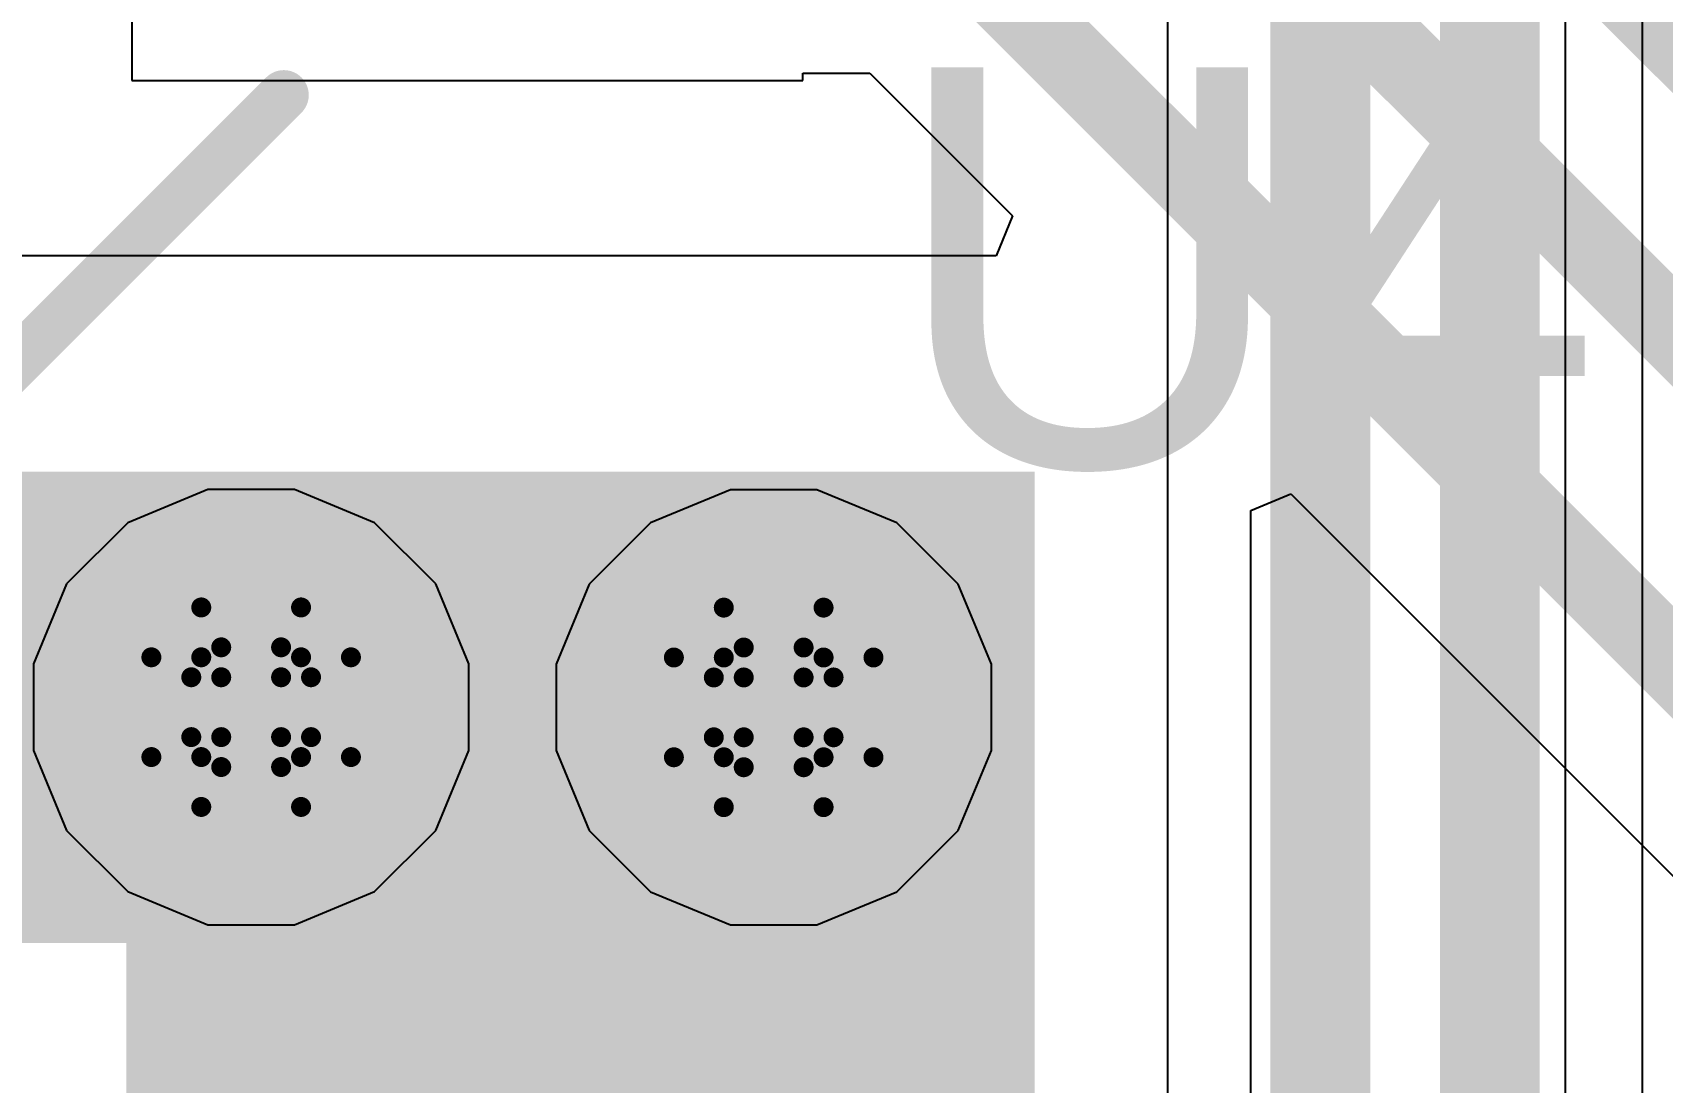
# Model space of a CAD drawing. Header units: inches. Extents: x -4 to 5258, y -4 to 5281.
# Drawn here: x 24.385 to 28.533, y 36.251 to 38.923 of the extents above; entities that cross this region are included whole.
import ezdxf

# ---------------------------------------------------------------- set-up
doc = ezdxf.new("R2010")
doc.units = ezdxf.units.IN
for name, color, linetype in [('Bottom Layer', 5, 'Continuous'), ('Bottom Solder', 6, 'Continuous'), ('Drill Drawing', 1, 'Continuous'), ('Layer 1', 16, 'Continuous'), ('Layer 2', 76, 'Continuous'), ('Top Layer', 1, 'Continuous'), ('Top Overlay', 2, 'Continuous'), ('Top Solder', 216, 'Continuous'), ('Via Holes', 16, 'Continuous')]:
    doc.layers.add(name, color=color, linetype=linetype)
doc.styles.add('Arial', font='', dxfattribs={"height": 0.2})
doc.styles.get('Arial').set_extended_font_data('Arial')

# ---------------------------------------------------------------- blocks, each defined once
blk = doc.blocks.new('64_LQFP__10_10__29')
at = {"layer": 'Top Overlay'}
blk.add_lwpolyline([(4.1148, -5.3594, 0.127, 0.127, 0), (5.2832, -4.191, 0.127, 0.127, 0)], format="xyseb", dxfattribs=at)
blk.add_lwpolyline([(5.2515, -4.191, 0.0635, 0.0635, 1), (5.315, -4.191, 0.0635, 0.0635, 1)], format="xyseb", close=True, dxfattribs=at)

msp = doc.modelspace()

# ---------------------------------------------------------------- hatches: boundary and pattern name
at = {"layer": 'Bottom Layer'}
h = msp.add_hatch(color=5, dxfattribs=at)
edge = h.paths.add_edge_path()
edge.add_arc((24.9411, 37.2059), 0.3, 0, 360)
h = msp.add_hatch(color=5, dxfattribs=at)
edge = h.paths.add_edge_path()
edge.add_arc((26.2711, 37.2054), 0.3, 0, 360)
at = {"layer": 'Bottom Solder'}
h = msp.add_hatch(color=6, dxfattribs=at)
edge = h.paths.add_edge_path()
edge.add_arc((24.9411, 37.2059), 0.4016, 0, 360)
h = msp.add_hatch(color=6, dxfattribs=at)
edge = h.paths.add_edge_path()
edge.add_arc((26.2711, 37.2054), 0.4016, 0, 360)
at = {"layer": 'Layer 1'}
h = msp.add_hatch(color=16, dxfattribs=at)
edge = h.paths.add_edge_path()
edge.add_arc((24.9411, 37.2059), 0.3, 0, 360)
h = msp.add_hatch(color=16, dxfattribs=at)
edge = h.paths.add_edge_path()
edge.add_arc((26.2711, 37.2054), 0.3, 0, 360)
at = {"layer": 'Layer 2'}
h = msp.add_hatch(color=76, dxfattribs=at)
edge = h.paths.add_edge_path()
edge.add_arc((24.9411, 37.2059), 0.3, 0, 360)
h = msp.add_hatch(color=76, dxfattribs=at)
edge = h.paths.add_edge_path()
edge.add_arc((26.2711, 37.2054), 0.3, 0, 360)
at = {"layer": 'Top Layer'}
for points in [[(23.491, 36.6054), (25.7631, 36.6054), (25.7631, 37.8054), (23.491, 37.8054)], [(24.6236, 35.5767), (26.9357, 35.5767), (26.9357, 37.8054), (24.6236, 37.8054)]]:
    msp.add_hatch(color=1, dxfattribs=at).paths.add_polyline_path(points)
h = msp.add_hatch(color=1, dxfattribs=at)
edge = h.paths.add_edge_path()
edge.add_arc((24.9411, 37.2059), 0.3, 0, 360)
h = msp.add_hatch(color=1, dxfattribs=at)
edge = h.paths.add_edge_path()
edge.add_arc((26.2711, 37.2054), 0.3, 0, 360)
at = {"layer": 'Top Solder'}
h = msp.add_hatch(color=216, dxfattribs=at)
edge = h.paths.add_edge_path()
edge.add_arc((24.9411, 37.2059), 0.4016, 0, 360)
h = msp.add_hatch(color=216, dxfattribs=at)
edge = h.paths.add_edge_path()
edge.add_arc((26.2711, 37.2054), 0.4016, 0, 360)
at = {"layer": 'Via Holes'}
h = msp.add_hatch(color=7, dxfattribs=at)
edge = h.paths.add_edge_path()
edge.add_arc((24.9411, 37.2059), 0.15, 0, 360)
h = msp.add_hatch(color=7, dxfattribs=at)
edge = h.paths.add_edge_path()
edge.add_arc((26.2711, 37.2054), 0.15, 0, 360)

# ---------------------------------------------------------------- linework, layer by layer
at = {"layer": 'Bottom Layer'}
for p, q in [((27.2739, 46.8393), (27.2739, 25.0071)), ((28.4827, 24.6673), (28.4827, 46.4996)), ((24.8309, 37.7599), (24.6273, 37.6755)), ((25.0513, 37.7599), (24.8309, 37.7599)), ((25.2549, 37.6755), (25.0513, 37.7599)), ((26.1609, 37.7594), (25.9573, 37.6751)), ((26.3813, 37.7594), (26.1609, 37.7594)), ((26.5849, 37.6751), (26.3813, 37.7594)), ((24.6273, 37.6755), (24.4715, 37.5197)), ((25.4108, 37.5197), (25.2549, 37.6755)), ((25.9573, 37.6751), (25.8014, 37.5192)), ((26.7408, 37.5192), (26.5849, 37.6751)), ((24.4715, 37.5197), (24.3871, 37.3161)), ((25.4951, 37.3161), (25.4108, 37.5197)), ((25.8014, 37.5192), (25.7171, 37.3156)), ((26.8251, 37.3156), (26.7408, 37.5192)), ((24.3871, 37.3161), (24.3871, 37.0957)), ((25.4951, 37.0957), (25.4951, 37.3161)), ((25.7171, 37.3156), (25.7171, 37.0952)), ((26.8251, 37.0952), (26.8251, 37.3156)), ((24.3871, 37.0957), (24.4715, 36.8921)), ((25.4108, 36.8921), (25.4951, 37.0957)), ((25.7171, 37.0952), (25.8014, 36.8916)), ((26.7408, 36.8916), (26.8251, 37.0952)), ((24.4715, 36.8921), (24.6273, 36.7362)), ((25.2549, 36.7362), (25.4108, 36.8921)), ((25.8014, 36.8916), (25.9573, 36.7358)), ((26.5849, 36.7358), (26.7408, 36.8916)), ((24.6273, 36.7362), (24.8309, 36.6519)), ((25.0513, 36.6519), (25.2549, 36.7362)), ((25.9573, 36.7358), (26.1609, 36.6514)), ((26.3813, 36.6514), (26.5849, 36.7358)), ((24.8309, 36.6519), (25.0513, 36.6519)), ((26.1609, 36.6514), (26.3813, 36.6514))]:
    msp.add_line(p, q, dxfattribs=at)
for points in [[(27.6624, 24.8462, 0.254, 0.254, 0), (27.6624, 46.8393, 0.254, 0.254, 0)], [(28.0942, 24.6673, 0.254, 0.254, 0), (28.0942, 46.6605, 0.254, 0.254, 0)]]:
    msp.add_lwpolyline(points, format="xyseb", dxfattribs=at)
at = {"layer": 'Drill Drawing'}
for points in [[(24.8141, 37.3329, 0.0508, 0.0508, 0), (24.8141, 37.4599, 0.0508, 0.0508, 0)], [(24.8141, 37.4599, 0.0508, 0.0508, 0), (25.0681, 37.4599, 0.0508, 0.0508, 0)], [(25.0681, 37.3329, 0.0508, 0.0508, 0), (25.0681, 37.4599, 0.0508, 0.0508, 0)], [(26.1441, 37.3324, 0.0508, 0.0508, 0), (26.1441, 37.4594, 0.0508, 0.0508, 0)], [(26.1441, 37.4594, 0.0508, 0.0508, 0), (26.3981, 37.4594, 0.0508, 0.0508, 0)], [(26.3981, 37.3324, 0.0508, 0.0508, 0), (26.3981, 37.4594, 0.0508, 0.0508, 0)], [(24.8649, 37.2821, 0.0508, 0.0508, 0), (24.8649, 37.3583, 0.0508, 0.0508, 0)], [(24.8649, 37.3583, 0.0508, 0.0508, 0), (25.0173, 37.3583, 0.0508, 0.0508, 0)], [(25.0173, 37.2821, 0.0508, 0.0508, 0), (25.0173, 37.3583, 0.0508, 0.0508, 0)], [(26.1949, 37.2816, 0.0508, 0.0508, 0), (26.1949, 37.3578, 0.0508, 0.0508, 0)], [(26.1949, 37.3578, 0.0508, 0.0508, 0), (26.3473, 37.3578, 0.0508, 0.0508, 0)], [(26.3473, 37.2816, 0.0508, 0.0508, 0), (26.3473, 37.3578, 0.0508, 0.0508, 0)], [(24.6871, 37.0789, 0.0508, 0.0508, 0), (24.6871, 37.3329, 0.0508, 0.0508, 0)], [(24.6871, 37.3329, 0.0508, 0.0508, 0), (24.8141, 37.3329, 0.0508, 0.0508, 0)], [(25.0681, 37.3329, 0.0508, 0.0508, 0), (25.1951, 37.3329, 0.0508, 0.0508, 0)], [(25.1951, 37.0789, 0.0508, 0.0508, 0), (25.1951, 37.3329, 0.0508, 0.0508, 0)], [(26.0171, 37.0784, 0.0508, 0.0508, 0), (26.0171, 37.3324, 0.0508, 0.0508, 0)], [(26.0171, 37.3324, 0.0508, 0.0508, 0), (26.1441, 37.3324, 0.0508, 0.0508, 0)], [(26.3981, 37.3324, 0.0508, 0.0508, 0), (26.5251, 37.3324, 0.0508, 0.0508, 0)], [(26.5251, 37.0784, 0.0508, 0.0508, 0), (26.5251, 37.3324, 0.0508, 0.0508, 0)], [(24.7887, 37.1297, 0.0508, 0.0508, 0), (24.7887, 37.2821, 0.0508, 0.0508, 0)], [(24.7887, 37.2821, 0.0508, 0.0508, 0), (24.8649, 37.2821, 0.0508, 0.0508, 0)], [(25.0173, 37.2821, 0.0508, 0.0508, 0), (25.0935, 37.2821, 0.0508, 0.0508, 0)], [(25.0935, 37.1297, 0.0508, 0.0508, 0), (25.0935, 37.2821, 0.0508, 0.0508, 0)], [(26.1187, 37.1292, 0.0508, 0.0508, 0), (26.1187, 37.2816, 0.0508, 0.0508, 0)], [(26.1187, 37.2816, 0.0508, 0.0508, 0), (26.1949, 37.2816, 0.0508, 0.0508, 0)], [(26.3473, 37.2816, 0.0508, 0.0508, 0), (26.4235, 37.2816, 0.0508, 0.0508, 0)], [(26.4235, 37.1292, 0.0508, 0.0508, 0), (26.4235, 37.2816, 0.0508, 0.0508, 0)], [(24.7887, 37.1297, 0.0508, 0.0508, 0), (24.8649, 37.1297, 0.0508, 0.0508, 0)], [(24.8649, 37.0535, 0.0508, 0.0508, 0), (24.8649, 37.1297, 0.0508, 0.0508, 0)], [(25.0173, 37.1297, 0.0508, 0.0508, 0), (25.0935, 37.1297, 0.0508, 0.0508, 0)], [(25.0173, 37.0535, 0.0508, 0.0508, 0), (25.0173, 37.1297, 0.0508, 0.0508, 0)], [(26.1187, 37.1292, 0.0508, 0.0508, 0), (26.1949, 37.1292, 0.0508, 0.0508, 0)], [(26.1949, 37.053, 0.0508, 0.0508, 0), (26.1949, 37.1292, 0.0508, 0.0508, 0)], [(26.3473, 37.1292, 0.0508, 0.0508, 0), (26.4235, 37.1292, 0.0508, 0.0508, 0)], [(26.3473, 37.053, 0.0508, 0.0508, 0), (26.3473, 37.1292, 0.0508, 0.0508, 0)], [(24.6871, 37.0789, 0.0508, 0.0508, 0), (24.8141, 37.0789, 0.0508, 0.0508, 0)], [(24.8141, 36.9519, 0.0508, 0.0508, 0), (24.8141, 37.0789, 0.0508, 0.0508, 0)], [(25.0681, 37.0789, 0.0508, 0.0508, 0), (25.1951, 37.0789, 0.0508, 0.0508, 0)], [(25.0681, 36.9519, 0.0508, 0.0508, 0), (25.0681, 37.0789, 0.0508, 0.0508, 0)], [(26.0171, 37.0784, 0.0508, 0.0508, 0), (26.1441, 37.0784, 0.0508, 0.0508, 0)], [(26.1441, 36.9514, 0.0508, 0.0508, 0), (26.1441, 37.0784, 0.0508, 0.0508, 0)], [(26.3981, 37.0784, 0.0508, 0.0508, 0), (26.5251, 37.0784, 0.0508, 0.0508, 0)], [(26.3981, 36.9514, 0.0508, 0.0508, 0), (26.3981, 37.0784, 0.0508, 0.0508, 0)], [(24.8649, 37.0535, 0.0508, 0.0508, 0), (25.0173, 37.0535, 0.0508, 0.0508, 0)], [(26.1949, 37.053, 0.0508, 0.0508, 0), (26.3473, 37.053, 0.0508, 0.0508, 0)], [(24.8141, 36.9519, 0.0508, 0.0508, 0), (25.0681, 36.9519, 0.0508, 0.0508, 0)], [(26.1441, 36.9514, 0.0508, 0.0508, 0), (26.3981, 36.9514, 0.0508, 0.0508, 0)]]:
    msp.add_lwpolyline(points, format="xyseb", dxfattribs=at)
for points in [[(24.8014, 37.4599, 0.0254, 0.0254, 1), (24.8268, 37.4599, 0.0254, 0.0254, 1)], [(24.8014, 37.4599, 0.0254, 0.0254, 1), (24.8268, 37.4599, 0.0254, 0.0254, 1)], [(25.0554, 37.4599, 0.0254, 0.0254, 1), (25.0808, 37.4599, 0.0254, 0.0254, 1)], [(25.0554, 37.4599, 0.0254, 0.0254, 1), (25.0808, 37.4599, 0.0254, 0.0254, 1)], [(26.1314, 37.4594, 0.0254, 0.0254, 1), (26.1568, 37.4594, 0.0254, 0.0254, 1)], [(26.1314, 37.4594, 0.0254, 0.0254, 1), (26.1568, 37.4594, 0.0254, 0.0254, 1)], [(26.3854, 37.4594, 0.0254, 0.0254, 1), (26.4108, 37.4594, 0.0254, 0.0254, 1)], [(26.3854, 37.4594, 0.0254, 0.0254, 1), (26.4108, 37.4594, 0.0254, 0.0254, 1)], [(24.8522, 37.3583, 0.0254, 0.0254, 1), (24.8776, 37.3583, 0.0254, 0.0254, 1)], [(24.8522, 37.3583, 0.0254, 0.0254, 1), (24.8776, 37.3583, 0.0254, 0.0254, 1)], [(25.0046, 37.3583, 0.0254, 0.0254, 1), (25.03, 37.3583, 0.0254, 0.0254, 1)], [(25.0046, 37.3583, 0.0254, 0.0254, 1), (25.03, 37.3583, 0.0254, 0.0254, 1)], [(26.1822, 37.3578, 0.0254, 0.0254, 1), (26.2076, 37.3578, 0.0254, 0.0254, 1)], [(26.1822, 37.3578, 0.0254, 0.0254, 1), (26.2076, 37.3578, 0.0254, 0.0254, 1)], [(26.3346, 37.3578, 0.0254, 0.0254, 1), (26.36, 37.3578, 0.0254, 0.0254, 1)], [(26.3346, 37.3578, 0.0254, 0.0254, 1), (26.36, 37.3578, 0.0254, 0.0254, 1)], [(24.6744, 37.3329, 0.0254, 0.0254, 1), (24.6998, 37.3329, 0.0254, 0.0254, 1)], [(24.6744, 37.3329, 0.0254, 0.0254, 1), (24.6998, 37.3329, 0.0254, 0.0254, 1)], [(24.8014, 37.3329, 0.0254, 0.0254, 1), (24.8268, 37.3329, 0.0254, 0.0254, 1)], [(24.8014, 37.3329, 0.0254, 0.0254, 1), (24.8268, 37.3329, 0.0254, 0.0254, 1)], [(25.0554, 37.3329, 0.0254, 0.0254, 1), (25.0808, 37.3329, 0.0254, 0.0254, 1)], [(25.0554, 37.3329, 0.0254, 0.0254, 1), (25.0808, 37.3329, 0.0254, 0.0254, 1)], [(25.1824, 37.3329, 0.0254, 0.0254, 1), (25.2078, 37.3329, 0.0254, 0.0254, 1)], [(25.1824, 37.3329, 0.0254, 0.0254, 1), (25.2078, 37.3329, 0.0254, 0.0254, 1)], [(26.0044, 37.3324, 0.0254, 0.0254, 1), (26.0298, 37.3324, 0.0254, 0.0254, 1)], [(26.0044, 37.3324, 0.0254, 0.0254, 1), (26.0298, 37.3324, 0.0254, 0.0254, 1)], [(26.1314, 37.3324, 0.0254, 0.0254, 1), (26.1568, 37.3324, 0.0254, 0.0254, 1)], [(26.1314, 37.3324, 0.0254, 0.0254, 1), (26.1568, 37.3324, 0.0254, 0.0254, 1)], [(26.3854, 37.3324, 0.0254, 0.0254, 1), (26.4108, 37.3324, 0.0254, 0.0254, 1)], [(26.3854, 37.3324, 0.0254, 0.0254, 1), (26.4108, 37.3324, 0.0254, 0.0254, 1)], [(26.5124, 37.3324, 0.0254, 0.0254, 1), (26.5378, 37.3324, 0.0254, 0.0254, 1)], [(26.5124, 37.3324, 0.0254, 0.0254, 1), (26.5378, 37.3324, 0.0254, 0.0254, 1)], [(24.776, 37.2821, 0.0254, 0.0254, 1), (24.8014, 37.2821, 0.0254, 0.0254, 1)], [(24.776, 37.2821, 0.0254, 0.0254, 1), (24.8014, 37.2821, 0.0254, 0.0254, 1)], [(24.8522, 37.2821, 0.0254, 0.0254, 1), (24.8776, 37.2821, 0.0254, 0.0254, 1)], [(24.8522, 37.2821, 0.0254, 0.0254, 1), (24.8776, 37.2821, 0.0254, 0.0254, 1)], [(25.0046, 37.2821, 0.0254, 0.0254, 1), (25.03, 37.2821, 0.0254, 0.0254, 1)], [(25.0046, 37.2821, 0.0254, 0.0254, 1), (25.03, 37.2821, 0.0254, 0.0254, 1)], [(25.0808, 37.2821, 0.0254, 0.0254, 1), (25.1062, 37.2821, 0.0254, 0.0254, 1)], [(25.0808, 37.2821, 0.0254, 0.0254, 1), (25.1062, 37.2821, 0.0254, 0.0254, 1)], [(26.106, 37.2816, 0.0254, 0.0254, 1), (26.1314, 37.2816, 0.0254, 0.0254, 1)], [(26.106, 37.2816, 0.0254, 0.0254, 1), (26.1314, 37.2816, 0.0254, 0.0254, 1)], [(26.1822, 37.2816, 0.0254, 0.0254, 1), (26.2076, 37.2816, 0.0254, 0.0254, 1)], [(26.1822, 37.2816, 0.0254, 0.0254, 1), (26.2076, 37.2816, 0.0254, 0.0254, 1)], [(26.3346, 37.2816, 0.0254, 0.0254, 1), (26.36, 37.2816, 0.0254, 0.0254, 1)], [(26.3346, 37.2816, 0.0254, 0.0254, 1), (26.36, 37.2816, 0.0254, 0.0254, 1)], [(26.4108, 37.2816, 0.0254, 0.0254, 1), (26.4362, 37.2816, 0.0254, 0.0254, 1)], [(26.4108, 37.2816, 0.0254, 0.0254, 1), (26.4362, 37.2816, 0.0254, 0.0254, 1)], [(24.776, 37.1297, 0.0254, 0.0254, 1), (24.8014, 37.1297, 0.0254, 0.0254, 1)], [(24.776, 37.1297, 0.0254, 0.0254, 1), (24.8014, 37.1297, 0.0254, 0.0254, 1)], [(24.8522, 37.1297, 0.0254, 0.0254, 1), (24.8776, 37.1297, 0.0254, 0.0254, 1)], [(24.8522, 37.1297, 0.0254, 0.0254, 1), (24.8776, 37.1297, 0.0254, 0.0254, 1)], [(25.0046, 37.1297, 0.0254, 0.0254, 1), (25.03, 37.1297, 0.0254, 0.0254, 1)], [(25.0046, 37.1297, 0.0254, 0.0254, 1), (25.03, 37.1297, 0.0254, 0.0254, 1)], [(25.0808, 37.1297, 0.0254, 0.0254, 1), (25.1062, 37.1297, 0.0254, 0.0254, 1)], [(25.0808, 37.1297, 0.0254, 0.0254, 1), (25.1062, 37.1297, 0.0254, 0.0254, 1)], [(26.106, 37.1292, 0.0254, 0.0254, 1), (26.1314, 37.1292, 0.0254, 0.0254, 1)], [(26.106, 37.1292, 0.0254, 0.0254, 1), (26.1314, 37.1292, 0.0254, 0.0254, 1)], [(26.1822, 37.1292, 0.0254, 0.0254, 1), (26.2076, 37.1292, 0.0254, 0.0254, 1)], [(26.1822, 37.1292, 0.0254, 0.0254, 1), (26.2076, 37.1292, 0.0254, 0.0254, 1)], [(26.3346, 37.1292, 0.0254, 0.0254, 1), (26.36, 37.1292, 0.0254, 0.0254, 1)], [(26.3346, 37.1292, 0.0254, 0.0254, 1), (26.36, 37.1292, 0.0254, 0.0254, 1)], [(26.4108, 37.1292, 0.0254, 0.0254, 1), (26.4362, 37.1292, 0.0254, 0.0254, 1)], [(26.4108, 37.1292, 0.0254, 0.0254, 1), (26.4362, 37.1292, 0.0254, 0.0254, 1)], [(24.6744, 37.0789, 0.0254, 0.0254, 1), (24.6998, 37.0789, 0.0254, 0.0254, 1)], [(24.6744, 37.0789, 0.0254, 0.0254, 1), (24.6998, 37.0789, 0.0254, 0.0254, 1)], [(24.8014, 37.0789, 0.0254, 0.0254, 1), (24.8268, 37.0789, 0.0254, 0.0254, 1)], [(24.8014, 37.0789, 0.0254, 0.0254, 1), (24.8268, 37.0789, 0.0254, 0.0254, 1)], [(25.0554, 37.0789, 0.0254, 0.0254, 1), (25.0808, 37.0789, 0.0254, 0.0254, 1)], [(25.0554, 37.0789, 0.0254, 0.0254, 1), (25.0808, 37.0789, 0.0254, 0.0254, 1)], [(25.1824, 37.0789, 0.0254, 0.0254, 1), (25.2078, 37.0789, 0.0254, 0.0254, 1)], [(25.1824, 37.0789, 0.0254, 0.0254, 1), (25.2078, 37.0789, 0.0254, 0.0254, 1)], [(26.0044, 37.0784, 0.0254, 0.0254, 1), (26.0298, 37.0784, 0.0254, 0.0254, 1)], [(26.0044, 37.0784, 0.0254, 0.0254, 1), (26.0298, 37.0784, 0.0254, 0.0254, 1)], [(26.1314, 37.0784, 0.0254, 0.0254, 1), (26.1568, 37.0784, 0.0254, 0.0254, 1)], [(26.1314, 37.0784, 0.0254, 0.0254, 1), (26.1568, 37.0784, 0.0254, 0.0254, 1)], [(26.3854, 37.0784, 0.0254, 0.0254, 1), (26.4108, 37.0784, 0.0254, 0.0254, 1)], [(26.3854, 37.0784, 0.0254, 0.0254, 1), (26.4108, 37.0784, 0.0254, 0.0254, 1)], [(26.5124, 37.0784, 0.0254, 0.0254, 1), (26.5378, 37.0784, 0.0254, 0.0254, 1)], [(26.5124, 37.0784, 0.0254, 0.0254, 1), (26.5378, 37.0784, 0.0254, 0.0254, 1)], [(24.8522, 37.0535, 0.0254, 0.0254, 1), (24.8776, 37.0535, 0.0254, 0.0254, 1)], [(24.8522, 37.0535, 0.0254, 0.0254, 1), (24.8776, 37.0535, 0.0254, 0.0254, 1)], [(25.0046, 37.0535, 0.0254, 0.0254, 1), (25.03, 37.0535, 0.0254, 0.0254, 1)], [(25.0046, 37.0535, 0.0254, 0.0254, 1), (25.03, 37.0535, 0.0254, 0.0254, 1)], [(26.1822, 37.053, 0.0254, 0.0254, 1), (26.2076, 37.053, 0.0254, 0.0254, 1)], [(26.1822, 37.053, 0.0254, 0.0254, 1), (26.2076, 37.053, 0.0254, 0.0254, 1)], [(26.3346, 37.053, 0.0254, 0.0254, 1), (26.36, 37.053, 0.0254, 0.0254, 1)], [(26.3346, 37.053, 0.0254, 0.0254, 1), (26.36, 37.053, 0.0254, 0.0254, 1)], [(24.8014, 36.9519, 0.0254, 0.0254, 1), (24.8268, 36.9519, 0.0254, 0.0254, 1)], [(24.8014, 36.9519, 0.0254, 0.0254, 1), (24.8268, 36.9519, 0.0254, 0.0254, 1)], [(25.0554, 36.9519, 0.0254, 0.0254, 1), (25.0808, 36.9519, 0.0254, 0.0254, 1)], [(25.0554, 36.9519, 0.0254, 0.0254, 1), (25.0808, 36.9519, 0.0254, 0.0254, 1)], [(26.1314, 36.9514, 0.0254, 0.0254, 1), (26.1568, 36.9514, 0.0254, 0.0254, 1)], [(26.1314, 36.9514, 0.0254, 0.0254, 1), (26.1568, 36.9514, 0.0254, 0.0254, 1)], [(26.3854, 36.9514, 0.0254, 0.0254, 1), (26.4108, 36.9514, 0.0254, 0.0254, 1)], [(26.3854, 36.9514, 0.0254, 0.0254, 1), (26.4108, 36.9514, 0.0254, 0.0254, 1)]]:
    msp.add_lwpolyline(points, format="xyseb", close=True, dxfattribs=at)
at = {"layer": 'Layer 1'}
for p, q in [((24.8309, 37.7599), (24.6273, 37.6755)), ((25.0513, 37.7599), (24.8309, 37.7599)), ((25.2549, 37.6755), (25.0513, 37.7599)), ((26.1609, 37.7594), (25.9573, 37.6751)), ((26.3813, 37.7594), (26.1609, 37.7594)), ((26.5849, 37.6751), (26.3813, 37.7594)), ((24.6273, 37.6755), (24.4715, 37.5197)), ((25.4108, 37.5197), (25.2549, 37.6755)), ((25.9573, 37.6751), (25.8014, 37.5192)), ((26.7408, 37.5192), (26.5849, 37.6751)), ((24.4715, 37.5197), (24.3871, 37.3161)), ((25.4951, 37.3161), (25.4108, 37.5197)), ((25.8014, 37.5192), (25.7171, 37.3156)), ((26.8251, 37.3156), (26.7408, 37.5192)), ((24.3871, 37.3161), (24.3871, 37.0957)), ((25.4951, 37.0957), (25.4951, 37.3161)), ((25.7171, 37.3156), (25.7171, 37.0952)), ((26.8251, 37.0952), (26.8251, 37.3156)), ((24.3871, 37.0957), (24.4715, 36.8921)), ((25.4108, 36.8921), (25.4951, 37.0957)), ((25.7171, 37.0952), (25.8014, 36.8916)), ((26.7408, 36.8916), (26.8251, 37.0952)), ((24.4715, 36.8921), (24.6273, 36.7362)), ((25.2549, 36.7362), (25.4108, 36.8921)), ((25.8014, 36.8916), (25.9573, 36.7358)), ((26.5849, 36.7358), (26.7408, 36.8916)), ((24.6273, 36.7362), (24.8309, 36.6519)), ((25.0513, 36.6519), (25.2549, 36.7362)), ((25.9573, 36.7358), (26.1609, 36.6514)), ((26.3813, 36.6514), (26.5849, 36.7358)), ((24.8309, 36.6519), (25.0513, 36.6519)), ((26.1609, 36.6514), (26.3813, 36.6514))]:
    msp.add_line(p, q, dxfattribs=at)
at = {"layer": 'Layer 2'}
msp.add_line((28.2861, 55.4553), (28.2861, 33.6493), dxfattribs=at)
at = {"layer": 'Top Layer'}
for p, q in [((24.637, 39.8014), (24.637, 38.8014)), ((24.637, 38.8014), (26.345, 38.8014)), ((26.345, 38.8014), (26.345, 38.8205)), ((26.345, 38.8205), (26.5156, 38.8205)), ((26.5156, 38.8205), (26.8792, 38.4569)), ((26.8792, 38.4569), (26.8371, 38.3553)), ((26.8371, 38.3553), (23.491, 38.3553)), ((27.4856, 37.7068), (27.5872, 37.7489)), ((27.5872, 37.7489), (29.7128, 35.6233)), ((27.4856, 35.5767), (27.4856, 37.7068))]:
    msp.add_line(p, q, dxfattribs=at)
for points in [[(27.2673, 40.2054, 0.2032, 0.2032, 0), (29.5571, 37.9156, 0.2032, 0.2032, 0)], [(27.0198, 39.7054, 0.2032, 0.2032, 0), (29.8197, 36.9055, 0.2032, 0.2032, 0)], [(26.675, 39.2054, 0.2032, 0.2032, 0), (29.9849, 35.8955, 0.2032, 0.2032, 0)]]:
    msp.add_lwpolyline(points, format="xyseb", dxfattribs=at)

# ---------------------------------------------------------------- block references
msp.add_blockref('64_LQFP__10_10__29', (19.741, 42.9554))

# ---------------------------------------------------------------- texts
at = {"layer": 'Top Overlay', "style": 'Arial'}
msp.add_text('U4', height=1.016, dxfattribs=at).set_placement((26.563, 37.8193))

doc.saveas('drawing.dxf')
